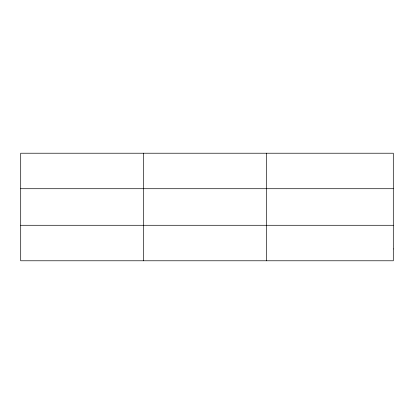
<?xml version="1.0" encoding="UTF-8"?>
<svg xmlns="http://www.w3.org/2000/svg" width="414" height="414" viewBox="0 0 414 414"><rect width="100%" height="100%" fill="white"/><g stroke="black" fill="none" stroke-linecap="round" stroke-linejoin="round"><path stroke-width="0.62" d="M143.658 260.779L143.658 153.221M266.616 260.779L266.616 153.221M20.7 188.717L393.3 188.717M20.7 225.283L393.3 225.283M393.3 248.949L393.3 260.779L20.7 260.779L20.7 153.221L393.3 153.221L393.3 248.949"/></g></svg>
